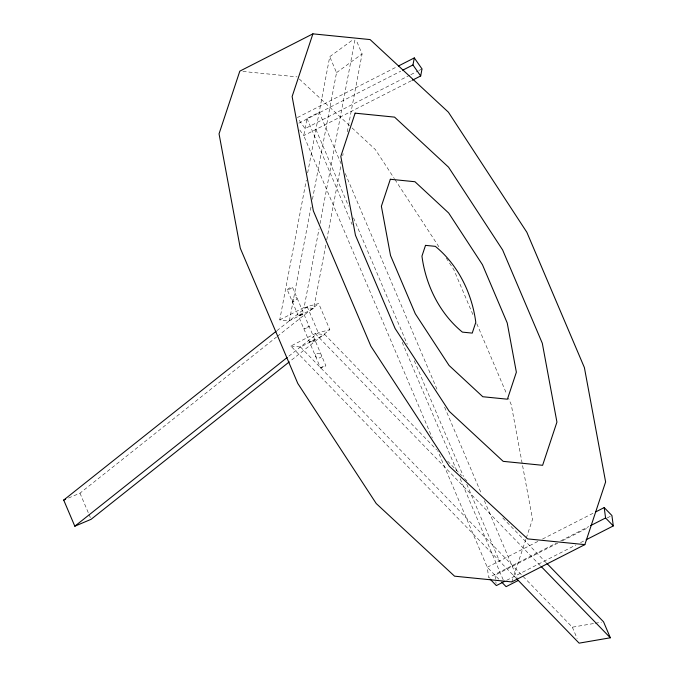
<?xml version="1.0" encoding="UTF-8"?>
<svg xmlns="http://www.w3.org/2000/svg" width="677" height="677" viewBox="0 0 677 677"><rect width="100%" height="100%" fill="white"/><g stroke="black" fill="none" stroke-linecap="round" stroke-linejoin="round"><path stroke-width="0.51" stroke-dasharray="3.38 2.54" d="M314.543 339.829L314.416 341.005L312.613 342.02L310.735 341.775M341.132 163.826L319.197 112.238L307.011 118.45L303.745 135.645L432.29 437.96M325.772 245.074L313.73 308.433L289.367 320.864L279.736 319.899L306.292 180.158M307.663 172.906L329.75 56.682L353.597 39.241M289.367 320.864L311.276 205.58M312.461 199.351L336.537 72.642L329.75 56.682M279.736 319.899L304.1 307.468L319.045 228.801M320.026 223.622L354.909 40.045M326.754 239.878L340.971 165.095M342.74 155.744L343.137 153.662M347.284 131.854L362.085 53.948L356.102 39.867M511.761 581.915L525.944 539.12M526.274 538.122L532.537 519.217L511.304 404.888L508.427 398.118M287.183 289.578L289.646 287.92L292.523 287.319L325.865 365.741L323.403 367.408L320.534 368.009L287.183 289.578L290.061 288.977L292.523 287.319M320.534 368.009L322.997 366.342L325.865 365.741M299.615 315.634L300.85 314.356L303.635 313.459L301.172 315.118L298.303 315.719L300.766 314.06L303.431 313.688M276.893 330.698L307.189 306.63L318.698 303.516L329.817 329.665L290.078 361.23M68.487 498.035L79.979 493.169L276.487 337.053M277.316 336.401L318.698 303.516M288.834 356.187L318.3 332.771L329.817 329.665M336.537 72.642L362.085 53.948M297.364 117.578L396.519 66.981M298.828 123.189L400.801 71.161M409.864 75.139L305.082 128.605L297.956 118.424M410.804 74.665L418.276 70.848M419.215 70.366L422.016 68.936M411.337 80.749L303.745 135.645L299.589 129.713M516.83 578.953L290.848 346.04L315.211 333.609L324.85 334.573L436.623 449.782M290.848 346.04L300.486 347.005L324.85 334.573M537.826 541.448L487.262 567.25L488.65 577.633L556.003 543.267M542.505 539.061L592.984 513.301M560.683 540.881L588.745 526.562M557.696 543.191L494.98 575.196L496.08 583.506M562.367 540.813L588.541 527.451M607.244 517.913L610.976 516.009M506.65 580.333L575.882 545.01M580.553 542.624L584.293 540.72M300.486 347.005L572.336 627.19L594.186 623.441M595.227 623.255L601.472 622.188M242.933 71.457L297.017 76.873M304.1 307.468L313.73 308.433M299.344 79.031L351.295 127.208M352.065 127.928L375.329 149.499L394.361 178.635M447.649 461.147L461.621 475.55M464.566 478.58L467.511 481.609M502.808 517.99L546.195 562.705M315.211 333.609L540.356 565.659M498.856 579.19L487.262 567.25L437.664 450.594M394.936 179.515L439.923 248.374M446.27 258.081L453.768 269.564L473.079 314.991M476.786 323.691L506.785 394.251M572.336 627.19L577.126 638.453M345.27 173.557L437.156 389.656M444.603 407.173L481.44 493.812M484.343 500.625L517.033 577.523M315.922 129.434L348.579 206.223M353.538 217.892L407.275 344.263M414.299 360.782L463.483 476.464M466.791 484.241L499.44 561.03M307.011 118.45L352.125 224.552M402.206 342.334L457.254 471.801M460.157 478.614L503.197 579.842M307.189 306.63L318.3 332.771M79.979 493.169L88.628 513.496M89.042 514.469L90.684 518.337M315.727 354.494L315.524 356.229L317.048 357.676L319.4 357.972L321.194 356.957L321.397 355.222L319.874 353.783L317.521 353.479L315.727 354.494M292.523 299.996L292.193 301.35L293.268 301.68L295.121 300.783L296.661 299.192L296.991 297.838L295.917 297.508L292.523 299.996M304.498 328.083L303.863 328.794L306.732 328.193L309.194 326.534L304.498 328.083M310.058 341.157L309.414 341.86L312.292 341.259L314.754 339.6L310.058 341.157"/><path stroke-width="1.02" d="M412.268 80.275L420.679 75.976L412.962 64.958L414.299 57.909L398.398 66.024M420.679 75.976L422.016 68.936L414.299 57.909M312.901 33.85L292.125 96.549L313.358 210.877L370.894 346.201L449.333 466.258L527.645 538.884L584.852 544.621L605.619 481.922L584.395 367.594L526.85 232.27L448.419 112.204L370.099 39.579L312.901 33.85L239.81 71.144L219.043 133.843L240.267 248.171L297.812 383.495L376.243 503.553L454.555 576.178L511.761 581.915L584.852 544.621M289.257 361.89L91.099 519.31L74.817 526.207L63.706 500.066L276.064 331.358M74.817 526.207L287.175 357.498M402.671 70.205L412.962 64.958M595.785 511.871L604.197 507.581L611.915 515.527L613.294 525.919L586.172 539.764M590.615 525.606L605.585 517.964L604.197 507.581M504.78 581.289L496.359 585.588L490.046 579.08M518.277 580.443L506.1 586.663L501.75 582.178M63.706 500.066L65.618 499.254M546.931 563.467L603.554 621.824L610.332 637.785L579.123 643.15L516.703 578.818M605.585 517.964L613.294 525.919M541.092 566.421L610.332 637.785M355.129 113.169L340.81 156.395L355.442 235.215L395.114 328.506L449.189 411.277L503.18 461.35L542.615 465.302L556.934 422.076L542.302 343.256L502.63 249.957L448.555 167.194L394.564 117.121L355.129 113.169M390.324 179.27L381.379 206.265L390.519 255.491L415.297 313.764L449.071 365.462L482.794 396.73L507.42 399.202L516.365 372.206L507.225 322.971L482.447 264.707L448.673 213.01L414.959 181.732L390.324 179.27M425.511 245.362L421.949 256.134C425.706 285.076 439.618 313.493 462.399 332.119L472.233 333.101L475.796 322.337C472.038 293.395 458.126 264.969 435.345 246.352L425.511 245.362"/></g></svg>
